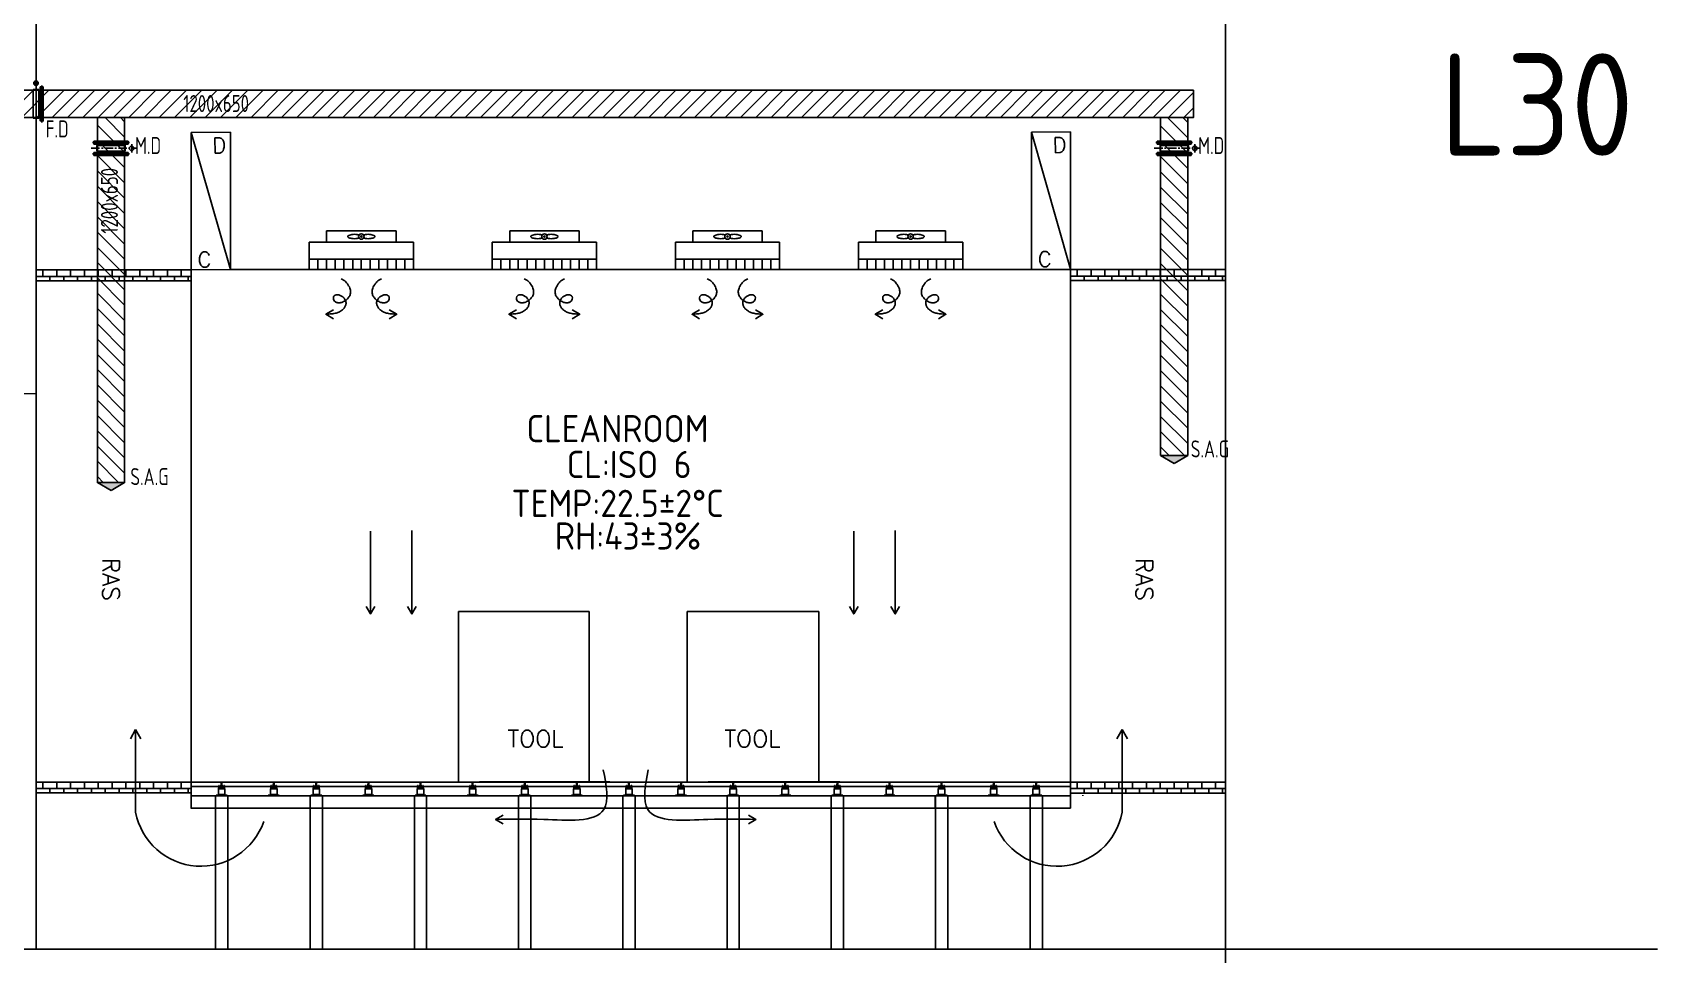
# Model space of a CAD drawing. Header units: millimetres. Extents: x 108 to 3316, y 96 to 2090.
# Drawn here: x 579.8 to 818.4, y 332.7 to 468.1 of the extents above; entities that cross this region are included whole.
import ezdxf
from ezdxf.enums import TextEntityAlignment as Align

# ---------------------------------------------------------------- set-up
doc = ezdxf.new("R2010")
doc.units = ezdxf.units.MM
doc.linetypes.add('CENTER', pattern=[2, 1.25, -0.25, 0.25, -0.25])
for name, color, linetype in [('A-DETL-01', 1, 'Continuous'), ('DETL-TXT', 4, 'Continuous'), ('M-CEQPM-MAU', 22, 'Continuous'), ('M-CMDUCT-LINE', 15, 'Continuous'), ('M-EQPM-TXT', 4, 'Continuous'), ('M-FM-LINE3', 3, 'Continuous'), ('M-HVAC-CMDUCT', 150, 'Continuous'), ('U-EX-TXT', 4, 'Continuous')]:
    doc.layers.add(name, color=color, linetype=linetype)
doc.styles.add('AA-TXT', font='isocp.shx', dxfattribs={"bigfont": 'chineset.shx'})
doc.styles.add('STDTEXT', font='simplex.shx', dxfattribs={"bigfont": 'china.shx'})

msp = doc.modelspace()

# ---------------------------------------------------------------- hatches: boundary and pattern name
at = {"layer": 'M-CEQPM-MAU'}
h = msp.add_hatch(dxfattribs=at)
h.set_pattern_fill('AR-B88', color=252, scale=0.01)
h.set_pattern_definition([(360, (-40309.5795, -84312.2875), (1e-15, 2.032), []), (90, (-40309.5795, -84312.2875), (-1.016, 2.032), [2.032, -2.032])])
h.paths.add_polyline_path([(603.15, 433.23), (580.4, 433.23), (580.4, 431.62), (603.15, 431.62)])
h = msp.add_hatch(dxfattribs=at)
h.set_pattern_fill('AR-B88', color=252, scale=0.01)
h.set_pattern_definition([(360, (-40157.7271, -84312.235), (1e-15, 2.032), []), (90, (-40157.7271, -84312.2351), (-1.016, 2.032), [2.032, -2.032])])
h.paths.add_polyline_path([(755.01, 433.28), (732.25, 433.28), (732.25, 431.67), (755.01, 431.67)])
h = msp.add_hatch(dxfattribs=at)
h.set_pattern_fill('AR-B88', color=252, scale=0.01)
h.set_pattern_definition([(360, (-40309.5795, -84387.5153), (1e-15, 2.032), []), (90, (-40309.5795, -84387.5153), (-1.016, 2.032), [2.032, -2.032])])
h.paths.add_polyline_path([(603.15, 358), (580.4, 358), (580.4, 356.39), (603.15, 356.39)])
h = msp.add_hatch(dxfattribs=at)
h.set_pattern_fill('AR-B88', color=252, scale=0.01)
h.set_pattern_definition([(360, (-40157.7271, -84387.5295), (1e-15, 2.032), []), (90, (-40157.7271, -84387.5295), (-1.016, 2.032), [2.032, -2.032])])
h.paths.add_polyline_path([(755.01, 357.99), (732.25, 357.99), (732.25, 356.38), (755.01, 356.38)])
at = {"layer": 'M-CMDUCT-LINE'}
h = msp.add_hatch(dxfattribs=at)
h.set_pattern_fill('ANSI31', color=256, scale=0.5, style=0)
h.set_pattern_definition([(45, (1317.3042, 283.1597), (-1.122532, 1.122532), [])])
h.paths.add_polyline_path([(436.36, 459.61), (750.29, 459.61), (750.29, 455.61), (436.36, 455.61)])
h = msp.add_hatch(dxfattribs=at)
h.set_pattern_fill('ANSI31', color=256, scale=0.5, angle=-90, style=0)
h.set_pattern_definition([(315, (416.9179, -396.801), (1.122532, 1.122532), [])])
h.paths.add_polyline_path([(593.37, 455.61), (593.37, 401.99), (589.37, 401.99), (589.37, 455.61)])
h = msp.add_hatch(dxfattribs=at)
h.set_pattern_fill('ANSI31', color=256, scale=0.5, angle=-90, style=0)
h.set_pattern_definition([(315, (573.0071, -421.6242), (1.122532, 1.122532), [])])
h.paths.add_polyline_path([(749.46, 455.61), (749.46, 405.97), (745.46, 405.97), (745.46, 455.61)])
at = {"layer": 'M-FM-LINE3', "linetype": 'Continuous'}
h = msp.add_hatch(color=256, dxfattribs=at)
edge = h.paths.add_edge_path()
edge.add_arc((580.36, 460.65), 0.333, 0, 360)
at = {"layer": 'M-HVAC-CMDUCT'}
for points in [[(749.46, 405.97), (745.46, 405.97), (747.46, 404.81)], [(593.37, 401.99), (589.37, 401.99), (591.37, 400.83)]]:
    msp.add_hatch(color=256, dxfattribs=at).paths.add_polyline_path(points)

# ---------------------------------------------------------------- linework, layer by layer
at = {"color": 252}
for points in [[(580.4, 433.23), (603.15, 433.23)], [(732.25, 433.28), (755.01, 433.28)], [(580.4, 431.62), (603.15, 431.62)], [(732.25, 431.67), (755.01, 431.67)], [(580.4, 358), (603.15, 358)], [(732.25, 357.99), (755.01, 357.99)], [(580.4, 356.39), (603.15, 356.39)], [(732.25, 356.38), (755.01, 356.38)]]:
    msp.add_lwpolyline(points, dxfattribs=at)
at = {"layer": 'A-DETL-01', "color": 252, "linetype": 'Continuous'}
for p, q in [((580.4, 470.81), (580.4, 333.45)), ((755.01, 470.81), (755.01, 333.45)), ((732.25, 433.28), (732.25, 354.16))]:
    msp.add_line(p, q, dxfattribs=at)
at = {"layer": 'A-DETL-01', "color": 252}
msp.add_lwpolyline([(467.04, 333.45), (755.01, 333.45), (755.01, 107.06), (467.04, 107.06)], close=True, dxfattribs=at)
at = {"layer": 'M-CEQPM-MAU', "color": 252}
for p, q in [((603.15, 453.4), (603.15, 433.23)), ((726.51, 453.45), (726.51, 433.28)), ((603.15, 433.23), (608.89, 433.28)), ((642.41, 358.03), (642.41, 383.03)), ((642.41, 383.03), (661.55, 383.03)), ((661.55, 383.03), (661.55, 358.03)), ((695.29, 383.03), (675.98, 383.03)), ((675.98, 383.03), (675.98, 358.03)), ((695.29, 358.03), (695.29, 383.03)), ((664.61, 358.03), (645.47, 358.03)), ((679.04, 358.03), (698.35, 358.03))]:
    msp.add_line(p, q, dxfattribs=at)
at = {"layer": 'M-CEQPM-MAU', "color": 252, "ltscale": 0.1}
for p, q in [((623.02, 437.28), (623.02, 438.98)), ((623.02, 438.98), (633.22, 438.98)), ((633.22, 438.98), (633.22, 437.28)), ((649.9, 437.28), (649.9, 438.98)), ((649.9, 438.98), (660.1, 438.98)), ((660.1, 438.98), (660.1, 437.28)), ((676.78, 437.28), (676.78, 438.98)), ((676.78, 438.98), (686.98, 438.98)), ((686.98, 438.98), (686.98, 437.28)), ((703.66, 437.28), (703.66, 438.98)), ((703.66, 438.98), (713.86, 438.98)), ((713.86, 438.98), (713.86, 437.28)), ((620.47, 437.28), (623.02, 437.28)), ((620.47, 437.28), (620.47, 433.28)), ((633.22, 437.28), (623.02, 437.28)), ((635.77, 437.28), (633.22, 437.28)), ((635.77, 433.28), (635.77, 437.28)), ((647.35, 437.28), (649.9, 437.28)), ((647.35, 437.28), (647.35, 433.28)), ((660.1, 437.28), (649.9, 437.28)), ((662.65, 437.28), (660.1, 437.28)), ((662.65, 433.28), (662.65, 437.28)), ((674.23, 437.28), (676.78, 437.28)), ((674.23, 437.28), (674.23, 433.28)), ((686.98, 437.28), (676.78, 437.28)), ((689.53, 437.28), (686.98, 437.28)), ((689.53, 433.28), (689.53, 437.28)), ((701.11, 437.28), (703.66, 437.28)), ((701.11, 437.28), (701.11, 433.28)), ((713.86, 437.28), (703.66, 437.28)), ((716.41, 437.28), (713.86, 437.28)), ((716.41, 433.28), (716.41, 437.28)), ((620.47, 434.78), (635.77, 434.78)), ((621.75, 433.28), (621.75, 434.78)), ((623.02, 433.28), (623.02, 434.78)), ((624.3, 433.28), (624.3, 434.78)), ((625.57, 433.28), (625.57, 434.78)), ((626.85, 433.28), (626.85, 434.78)), ((628.12, 433.28), (628.12, 434.78)), ((629.4, 433.28), (629.4, 434.78)), ((630.67, 433.28), (630.67, 434.78)), ((631.95, 433.28), (631.95, 434.78)), ((633.22, 433.28), (633.22, 434.78)), ((634.5, 433.28), (634.5, 434.78)), ((647.35, 434.78), (662.65, 434.78)), ((648.62, 433.28), (648.62, 434.78)), ((649.9, 433.28), (649.9, 434.78)), ((651.17, 433.28), (651.17, 434.78)), ((652.45, 433.28), (652.45, 434.78)), ((653.72, 433.28), (653.72, 434.78)), ((655, 433.28), (655, 434.78)), ((656.27, 433.28), (656.27, 434.78)), ((657.55, 433.28), (657.55, 434.78)), ((658.82, 433.28), (658.82, 434.78)), ((660.1, 433.28), (660.1, 434.78)), ((661.37, 433.28), (661.37, 434.78)), ((674.23, 434.78), (689.53, 434.78)), ((675.5, 433.28), (675.5, 434.78)), ((676.78, 433.28), (676.78, 434.78)), ((678.05, 433.28), (678.05, 434.78)), ((679.33, 433.28), (679.33, 434.78)), ((680.6, 433.28), (680.6, 434.78)), ((681.88, 433.28), (681.88, 434.78)), ((683.15, 433.28), (683.15, 434.78)), ((684.43, 433.28), (684.43, 434.78)), ((685.7, 433.28), (685.7, 434.78)), ((686.98, 433.28), (686.98, 434.78)), ((688.25, 433.28), (688.25, 434.78)), ((701.11, 434.78), (716.41, 434.78)), ((702.38, 433.28), (702.38, 434.78)), ((703.66, 433.28), (703.66, 434.78)), ((704.93, 433.28), (704.93, 434.78)), ((706.21, 433.28), (706.21, 434.78)), ((707.48, 433.28), (707.48, 434.78)), ((708.76, 433.28), (708.76, 434.78)), ((710.03, 433.28), (710.03, 434.78)), ((711.31, 433.28), (711.31, 434.78)), ((712.58, 433.28), (712.58, 434.78)), ((713.86, 433.28), (713.86, 434.78)), ((715.13, 433.28), (715.13, 434.78)), ((603.15, 354.11), (603.15, 433.23)), ((608.89, 433.28), (732.25, 433.28)), ((620.47, 433.28), (635.77, 433.28)), ((647.35, 433.28), (662.65, 433.28)), ((674.23, 433.28), (689.53, 433.28)), ((701.11, 433.28), (716.41, 433.28)), ((732.25, 354.16), (732.25, 433.28)), ((603.15, 358), (606.67, 358)), ((606.67, 357.98), (712.37, 358)), ((607.61, 358.05), (607.5, 357.41)), ((607.61, 358.05), (607.71, 357.41)), ((615.26, 358.05), (615.15, 357.41)), ((615.26, 358.05), (615.36, 357.41)), ((621.51, 358.05), (621.4, 357.41)), ((621.51, 358.05), (621.61, 357.41)), ((629.16, 358.05), (629.05, 357.41)), ((629.16, 358.05), (629.26, 357.41)), ((636.81, 358.05), (636.7, 357.41)), ((636.81, 358.05), (636.91, 357.41)), ((644.46, 358.05), (644.35, 357.41)), ((644.46, 358.05), (644.56, 357.41)), ((652.11, 358.05), (652, 357.41)), ((652.11, 358.05), (652.21, 357.41)), ((659.76, 358.05), (659.65, 357.41)), ((659.76, 358.05), (659.86, 357.41)), ((667.41, 358.05), (667.3, 357.41)), ((667.41, 358.05), (667.51, 357.41)), ((675.06, 358.05), (674.95, 357.41)), ((675.06, 358.05), (675.16, 357.41)), ((682.71, 358.05), (682.6, 357.41)), ((682.71, 358.05), (682.81, 357.41)), ((690.36, 358.05), (690.25, 357.41)), ((690.36, 358.05), (690.46, 357.41)), ((698.01, 358.05), (697.9, 357.41)), ((698.01, 358.05), (698.11, 357.41)), ((705.66, 358.05), (705.55, 357.41)), ((705.66, 358.05), (705.76, 357.41)), ((712.37, 357.98), (732.25, 357.99)), ((713.31, 358.05), (713.2, 357.41)), ((713.31, 358.05), (713.41, 357.41)), ((720.96, 358.05), (720.85, 357.41)), ((720.96, 358.05), (721.06, 357.41)), ((727.21, 358.05), (727.1, 357.41)), ((727.21, 358.05), (727.31, 357.41)), ((606.67, 357.36), (603.15, 357.36)), ((712.37, 357.36), (606.67, 357.35)), ((608.41, 356.09), (606.81, 356.09)), ((606.81, 356.09), (606.81, 355.96)), ((608.41, 355.96), (606.81, 355.96)), ((607.13, 357.02), (607.13, 356.17)), ((608.09, 357.02), (607.13, 357.02)), ((607.13, 356.17), (608.09, 356.17)), ((608.05, 357.15), (607.17, 357.15)), ((607.17, 357.02), (607.17, 357.15)), ((607.18, 356.17), (607.18, 356.09)), ((607.19, 357.48), (607.27, 357.48)), ((607.19, 357.48), (607.19, 357.15)), ((607.27, 357.48), (607.27, 357.41)), ((607.55, 357.41), (607.27, 357.41)), ((607.56, 357.48), (607.54, 357.15)), ((607.65, 357.48), (607.56, 357.48)), ((607.65, 357.48), (607.67, 357.15)), ((607.94, 357.41), (607.66, 357.41)), ((607.94, 357.48), (607.94, 357.41)), ((608.02, 357.48), (607.94, 357.48)), ((608.02, 357.48), (608.02, 357.15)), ((608.03, 356.17), (608.03, 356.09)), ((608.05, 357.02), (608.05, 357.15)), ((608.09, 357.02), (608.09, 356.17)), ((608.41, 356.09), (608.41, 355.96)), ((616.06, 356.09), (614.46, 356.09)), ((614.46, 356.09), (614.46, 355.96)), ((616.06, 355.96), (614.46, 355.96)), ((614.78, 357.02), (614.78, 356.17)), ((615.74, 357.02), (614.78, 357.02)), ((614.78, 356.17), (615.74, 356.17)), ((615.7, 357.15), (614.82, 357.15)), ((614.82, 357.02), (614.82, 357.15)), ((614.83, 356.17), (614.83, 356.09)), ((614.84, 357.48), (614.92, 357.48)), ((614.84, 357.48), (614.84, 357.15)), ((614.92, 357.48), (614.92, 357.41)), ((615.2, 357.41), (614.92, 357.41)), ((615.21, 357.48), (615.19, 357.15)), ((615.3, 357.48), (615.21, 357.48)), ((615.3, 357.48), (615.32, 357.15)), ((615.59, 357.41), (615.31, 357.41)), ((615.59, 357.48), (615.59, 357.41)), ((615.67, 357.48), (615.59, 357.48)), ((615.67, 357.48), (615.67, 357.15)), ((615.68, 356.17), (615.68, 356.09)), ((615.7, 357.02), (615.7, 357.15)), ((615.74, 357.02), (615.74, 356.17)), ((616.06, 356.09), (616.06, 355.96)), ((622.31, 356.09), (620.71, 356.09)), ((620.71, 356.09), (620.71, 355.96)), ((622.31, 355.96), (620.71, 355.96)), ((621.03, 357.02), (621.03, 356.17)), ((621.99, 357.02), (621.03, 357.02)), ((621.03, 356.17), (621.99, 356.17)), ((621.95, 357.15), (621.07, 357.15)), ((621.07, 357.02), (621.07, 357.15)), ((621.08, 356.17), (621.08, 356.09)), ((621.09, 357.48), (621.17, 357.48)), ((621.09, 357.48), (621.09, 357.15)), ((621.17, 357.48), (621.17, 357.41)), ((621.45, 357.41), (621.17, 357.41)), ((621.46, 357.48), (621.44, 357.15)), ((621.55, 357.48), (621.46, 357.48)), ((621.55, 357.48), (621.57, 357.15)), ((621.84, 357.41), (621.56, 357.41)), ((621.84, 357.48), (621.84, 357.41)), ((621.92, 357.48), (621.84, 357.48)), ((621.92, 357.48), (621.92, 357.15)), ((621.93, 356.17), (621.93, 356.09)), ((621.95, 357.02), (621.95, 357.15)), ((621.99, 357.02), (621.99, 356.17)), ((622.31, 356.09), (622.31, 355.96)), ((629.96, 356.09), (628.36, 356.09)), ((628.36, 356.09), (628.36, 355.96)), ((629.96, 355.96), (628.36, 355.96)), ((628.68, 357.02), (628.68, 356.17)), ((629.64, 357.02), (628.68, 357.02)), ((628.68, 356.17), (629.64, 356.17)), ((629.6, 357.15), (628.72, 357.15)), ((628.72, 357.02), (628.72, 357.15)), ((628.73, 356.17), (628.73, 356.09)), ((628.74, 357.48), (628.82, 357.48)), ((628.74, 357.48), (628.74, 357.15)), ((628.82, 357.48), (628.82, 357.41)), ((629.1, 357.41), (628.82, 357.41)), ((629.11, 357.48), (629.09, 357.15)), ((629.2, 357.48), (629.11, 357.48)), ((629.2, 357.48), (629.22, 357.15)), ((629.49, 357.41), (629.21, 357.41)), ((629.49, 357.48), (629.49, 357.41)), ((629.57, 357.48), (629.49, 357.48)), ((629.57, 357.48), (629.57, 357.15)), ((629.58, 356.17), (629.58, 356.09)), ((629.6, 357.02), (629.6, 357.15)), ((629.64, 357.02), (629.64, 356.17)), ((629.96, 356.09), (629.96, 355.96)), ((637.61, 356.09), (636.01, 356.09)), ((636.01, 356.09), (636.01, 355.96)), ((637.61, 355.96), (636.01, 355.96)), ((636.33, 357.02), (636.33, 356.17)), ((637.29, 357.02), (636.33, 357.02)), ((636.33, 356.17), (637.29, 356.17)), ((637.25, 357.15), (636.37, 357.15)), ((636.37, 357.02), (636.37, 357.15)), ((636.38, 356.17), (636.38, 356.09)), ((636.39, 357.48), (636.47, 357.48)), ((636.39, 357.48), (636.39, 357.15)), ((636.47, 357.48), (636.47, 357.41)), ((636.75, 357.41), (636.47, 357.41)), ((636.76, 357.48), (636.74, 357.15)), ((636.85, 357.48), (636.76, 357.48)), ((636.85, 357.48), (636.87, 357.15)), ((637.14, 357.41), (636.86, 357.41)), ((637.14, 357.48), (637.14, 357.41)), ((637.22, 357.48), (637.14, 357.48)), ((637.22, 357.48), (637.22, 357.15)), ((637.23, 356.17), (637.23, 356.09)), ((637.25, 357.02), (637.25, 357.15)), ((637.29, 357.02), (637.29, 356.17)), ((637.61, 356.09), (637.61, 355.96)), ((645.26, 356.09), (643.66, 356.09)), ((643.66, 356.09), (643.66, 355.96)), ((645.26, 355.96), (643.66, 355.96)), ((643.98, 357.02), (643.98, 356.17)), ((644.94, 357.02), (643.98, 357.02)), ((643.98, 356.17), (644.94, 356.17)), ((644.9, 357.15), (644.02, 357.15)), ((644.02, 357.02), (644.02, 357.15)), ((644.03, 356.17), (644.03, 356.09)), ((644.04, 357.48), (644.12, 357.48)), ((644.04, 357.48), (644.04, 357.15)), ((644.12, 357.48), (644.12, 357.41)), ((644.4, 357.41), (644.12, 357.41)), ((644.41, 357.48), (644.39, 357.15)), ((644.5, 357.48), (644.41, 357.48)), ((644.5, 357.48), (644.52, 357.15)), ((644.79, 357.41), (644.51, 357.41)), ((644.79, 357.48), (644.79, 357.41)), ((644.87, 357.48), (644.79, 357.48)), ((644.87, 357.48), (644.87, 357.15)), ((644.88, 356.17), (644.88, 356.09)), ((644.9, 357.02), (644.9, 357.15)), ((644.94, 357.02), (644.94, 356.17)), ((645.26, 356.09), (645.26, 355.96)), ((652.91, 356.09), (651.31, 356.09)), ((651.31, 356.09), (651.31, 355.96)), ((652.91, 355.96), (651.31, 355.96)), ((651.63, 357.02), (651.63, 356.17)), ((652.59, 357.02), (651.63, 357.02)), ((651.63, 356.17), (652.59, 356.17)), ((652.55, 357.15), (651.67, 357.15)), ((651.67, 357.02), (651.67, 357.15)), ((651.68, 356.17), (651.68, 356.09)), ((651.69, 357.48), (651.77, 357.48)), ((651.69, 357.48), (651.69, 357.15)), ((651.77, 357.48), (651.77, 357.41)), ((652.05, 357.41), (651.77, 357.41)), ((652.06, 357.48), (652.04, 357.15)), ((652.15, 357.48), (652.06, 357.48)), ((652.15, 357.48), (652.17, 357.15)), ((652.44, 357.41), (652.16, 357.41)), ((652.44, 357.48), (652.44, 357.41)), ((652.52, 357.48), (652.44, 357.48)), ((652.52, 357.48), (652.52, 357.15)), ((652.53, 356.17), (652.53, 356.09)), ((652.55, 357.02), (652.55, 357.15)), ((652.59, 357.02), (652.59, 356.17)), ((652.91, 356.09), (652.91, 355.96)), ((660.56, 356.09), (658.96, 356.09)), ((658.96, 356.09), (658.96, 355.96)), ((660.56, 355.96), (658.96, 355.96)), ((659.28, 357.02), (659.28, 356.17)), ((660.24, 357.02), (659.28, 357.02)), ((659.28, 356.17), (660.24, 356.17)), ((660.2, 357.15), (659.32, 357.15)), ((659.32, 357.02), (659.32, 357.15)), ((659.33, 356.17), (659.33, 356.09)), ((659.34, 357.48), (659.42, 357.48)), ((659.34, 357.48), (659.34, 357.15)), ((659.42, 357.48), (659.42, 357.41)), ((659.7, 357.41), (659.42, 357.41)), ((659.71, 357.48), (659.69, 357.15)), ((659.8, 357.48), (659.71, 357.48)), ((659.8, 357.48), (659.82, 357.15)), ((660.09, 357.41), (659.81, 357.41)), ((660.09, 357.48), (660.09, 357.41)), ((660.17, 357.48), (660.09, 357.48)), ((660.17, 357.48), (660.17, 357.15)), ((660.18, 356.17), (660.18, 356.09)), ((660.2, 357.02), (660.2, 357.15)), ((660.24, 357.02), (660.24, 356.17)), ((660.56, 356.09), (660.56, 355.96)), ((668.21, 356.09), (666.61, 356.09)), ((666.61, 356.09), (666.61, 355.96)), ((668.21, 355.96), (666.61, 355.96)), ((666.93, 357.02), (666.93, 356.17)), ((667.89, 357.02), (666.93, 357.02)), ((666.93, 356.17), (667.89, 356.17)), ((667.85, 357.15), (666.97, 357.15)), ((666.97, 357.02), (666.97, 357.15)), ((666.98, 356.17), (666.98, 356.09)), ((666.99, 357.48), (667.07, 357.48)), ((666.99, 357.48), (666.99, 357.15)), ((667.07, 357.48), (667.07, 357.41)), ((667.35, 357.41), (667.07, 357.41)), ((667.36, 357.48), (667.34, 357.15)), ((667.45, 357.48), (667.36, 357.48)), ((667.45, 357.48), (667.47, 357.15)), ((667.74, 357.41), (667.46, 357.41)), ((667.74, 357.48), (667.74, 357.41)), ((667.82, 357.48), (667.74, 357.48)), ((667.82, 357.48), (667.82, 357.15)), ((667.83, 356.17), (667.83, 356.09)), ((667.85, 357.02), (667.85, 357.15)), ((667.89, 357.02), (667.89, 356.17)), ((668.21, 356.09), (668.21, 355.96)), ((675.86, 356.09), (674.26, 356.09)), ((674.26, 356.09), (674.26, 355.96)), ((675.86, 355.96), (674.26, 355.96)), ((674.58, 357.02), (674.58, 356.17)), ((675.54, 357.02), (674.58, 357.02)), ((674.58, 356.17), (675.54, 356.17)), ((675.5, 357.15), (674.62, 357.15)), ((674.62, 357.02), (674.62, 357.15)), ((674.63, 356.17), (674.63, 356.09)), ((674.64, 357.48), (674.72, 357.48)), ((674.64, 357.48), (674.64, 357.15)), ((674.72, 357.48), (674.72, 357.41)), ((675, 357.41), (674.72, 357.41)), ((675.01, 357.48), (674.99, 357.15)), ((675.1, 357.48), (675.01, 357.48)), ((675.1, 357.48), (675.12, 357.15)), ((675.39, 357.41), (675.11, 357.41)), ((675.39, 357.48), (675.39, 357.41)), ((675.47, 357.48), (675.39, 357.48)), ((675.47, 357.48), (675.47, 357.15)), ((675.48, 356.17), (675.48, 356.09)), ((675.5, 357.02), (675.5, 357.15)), ((675.54, 357.02), (675.54, 356.17)), ((675.86, 356.09), (675.86, 355.96)), ((683.51, 356.09), (681.91, 356.09)), ((681.91, 356.09), (681.91, 355.96)), ((683.51, 355.96), (681.91, 355.96)), ((682.23, 357.02), (682.23, 356.17)), ((683.19, 357.02), (682.23, 357.02)), ((682.23, 356.17), (683.19, 356.17)), ((683.15, 357.15), (682.27, 357.15)), ((682.27, 357.02), (682.27, 357.15)), ((682.28, 356.17), (682.28, 356.09)), ((682.29, 357.48), (682.37, 357.48)), ((682.29, 357.48), (682.29, 357.15)), ((682.37, 357.48), (682.37, 357.41)), ((682.65, 357.41), (682.37, 357.41)), ((682.66, 357.48), (682.64, 357.15)), ((682.75, 357.48), (682.66, 357.48)), ((682.75, 357.48), (682.77, 357.15)), ((683.04, 357.41), (682.76, 357.41)), ((683.04, 357.48), (683.04, 357.41)), ((683.12, 357.48), (683.04, 357.48)), ((683.12, 357.48), (683.12, 357.15)), ((683.13, 356.17), (683.13, 356.09)), ((683.15, 357.02), (683.15, 357.15)), ((683.19, 357.02), (683.19, 356.17)), ((683.51, 356.09), (683.51, 355.96)), ((691.16, 356.09), (689.56, 356.09)), ((689.56, 356.09), (689.56, 355.96)), ((691.16, 355.96), (689.56, 355.96)), ((689.88, 357.02), (689.88, 356.17)), ((690.84, 357.02), (689.88, 357.02)), ((689.88, 356.17), (690.84, 356.17)), ((690.8, 357.15), (689.92, 357.15)), ((689.92, 357.02), (689.92, 357.15)), ((689.93, 356.17), (689.93, 356.09)), ((689.94, 357.48), (690.02, 357.48)), ((689.94, 357.48), (689.94, 357.15)), ((690.02, 357.48), (690.02, 357.41)), ((690.3, 357.41), (690.02, 357.41)), ((690.31, 357.48), (690.29, 357.15)), ((690.4, 357.48), (690.31, 357.48)), ((690.4, 357.48), (690.42, 357.15)), ((690.69, 357.41), (690.41, 357.41)), ((690.69, 357.48), (690.69, 357.41)), ((690.77, 357.48), (690.69, 357.48)), ((690.77, 357.48), (690.77, 357.15)), ((690.78, 356.17), (690.78, 356.09)), ((690.8, 357.02), (690.8, 357.15)), ((690.84, 357.02), (690.84, 356.17)), ((691.16, 356.09), (691.16, 355.96)), ((698.81, 356.09), (697.21, 356.09)), ((697.21, 356.09), (697.21, 355.96)), ((698.81, 355.96), (697.21, 355.96)), ((697.53, 357.02), (697.53, 356.17)), ((698.49, 357.02), (697.53, 357.02)), ((697.53, 356.17), (698.49, 356.17)), ((698.45, 357.15), (697.57, 357.15)), ((697.57, 357.02), (697.57, 357.15)), ((697.58, 356.17), (697.58, 356.09)), ((697.59, 357.48), (697.67, 357.48)), ((697.59, 357.48), (697.59, 357.15)), ((697.67, 357.48), (697.67, 357.41)), ((697.95, 357.41), (697.67, 357.41)), ((697.96, 357.48), (697.94, 357.15)), ((698.05, 357.48), (697.96, 357.48)), ((698.05, 357.48), (698.07, 357.15)), ((698.34, 357.41), (698.06, 357.41)), ((698.34, 357.48), (698.34, 357.41)), ((698.42, 357.48), (698.34, 357.48)), ((698.42, 357.48), (698.42, 357.15)), ((698.43, 356.17), (698.43, 356.09)), ((698.45, 357.02), (698.45, 357.15)), ((698.49, 357.02), (698.49, 356.17)), ((698.81, 356.09), (698.81, 355.96)), ((706.46, 356.09), (704.86, 356.09)), ((704.86, 356.09), (704.86, 355.96)), ((706.46, 355.96), (704.86, 355.96)), ((705.18, 357.02), (705.18, 356.17)), ((706.14, 357.02), (705.18, 357.02)), ((705.18, 356.17), (706.14, 356.17)), ((706.1, 357.15), (705.22, 357.15)), ((705.22, 357.02), (705.22, 357.15)), ((705.23, 356.17), (705.23, 356.09)), ((705.24, 357.48), (705.32, 357.48)), ((705.24, 357.48), (705.24, 357.15)), ((705.32, 357.48), (705.32, 357.41)), ((705.6, 357.41), (705.32, 357.41)), ((705.61, 357.48), (705.59, 357.15)), ((705.7, 357.48), (705.61, 357.48)), ((705.7, 357.48), (705.72, 357.15)), ((705.99, 357.41), (705.71, 357.41)), ((705.99, 357.48), (705.99, 357.41)), ((706.07, 357.48), (705.99, 357.48)), ((706.07, 357.48), (706.07, 357.15)), ((706.08, 356.17), (706.08, 356.09)), ((706.1, 357.02), (706.1, 357.15)), ((706.14, 357.02), (706.14, 356.17)), ((706.46, 356.09), (706.46, 355.96)), ((732.25, 357.35), (712.37, 357.35)), ((714.11, 356.09), (712.51, 356.09)), ((712.51, 356.09), (712.51, 355.96)), ((714.11, 355.96), (712.51, 355.96)), ((712.83, 357.02), (712.83, 356.17)), ((713.79, 357.02), (712.83, 357.02)), ((712.83, 356.17), (713.79, 356.17)), ((713.75, 357.15), (712.87, 357.15)), ((712.87, 357.02), (712.87, 357.15)), ((712.88, 356.17), (712.88, 356.09)), ((712.89, 357.48), (712.97, 357.48)), ((712.89, 357.48), (712.89, 357.15)), ((712.97, 357.48), (712.97, 357.41)), ((713.25, 357.41), (712.97, 357.41)), ((713.26, 357.48), (713.24, 357.15)), ((713.35, 357.48), (713.26, 357.48)), ((713.35, 357.48), (713.37, 357.15)), ((713.64, 357.41), (713.36, 357.41)), ((713.64, 357.48), (713.64, 357.41)), ((713.72, 357.48), (713.64, 357.48)), ((713.72, 357.48), (713.72, 357.15)), ((713.73, 356.17), (713.73, 356.09)), ((713.75, 357.02), (713.75, 357.15)), ((713.79, 357.02), (713.79, 356.17)), ((714.11, 356.09), (714.11, 355.96)), ((721.76, 356.09), (720.16, 356.09)), ((720.16, 356.09), (720.16, 355.96)), ((721.76, 355.96), (720.16, 355.96)), ((720.48, 357.02), (720.48, 356.17)), ((721.44, 357.02), (720.48, 357.02)), ((720.48, 356.17), (721.44, 356.17)), ((721.4, 357.15), (720.52, 357.15)), ((720.52, 357.02), (720.52, 357.15)), ((720.53, 356.17), (720.53, 356.09)), ((720.54, 357.48), (720.62, 357.48)), ((720.54, 357.48), (720.54, 357.15)), ((720.62, 357.48), (720.62, 357.41)), ((720.9, 357.41), (720.62, 357.41)), ((720.91, 357.48), (720.89, 357.15)), ((721, 357.48), (720.91, 357.48)), ((721, 357.48), (721.02, 357.15)), ((721.29, 357.41), (721.01, 357.41)), ((721.29, 357.48), (721.29, 357.41)), ((721.37, 357.48), (721.29, 357.48)), ((721.37, 357.48), (721.37, 357.15)), ((721.38, 356.17), (721.38, 356.09)), ((721.4, 357.02), (721.4, 357.15)), ((721.44, 357.02), (721.44, 356.17)), ((721.76, 356.09), (721.76, 355.96)), ((728.01, 356.09), (726.41, 356.09)), ((726.41, 356.09), (726.41, 355.96)), ((728.01, 355.96), (726.41, 355.96)), ((726.73, 357.02), (726.73, 356.17)), ((727.69, 357.02), (726.73, 357.02)), ((726.73, 356.17), (727.69, 356.17)), ((727.65, 357.15), (726.77, 357.15)), ((726.77, 357.02), (726.77, 357.15)), ((726.78, 356.17), (726.78, 356.09)), ((726.79, 357.48), (726.87, 357.48)), ((726.79, 357.48), (726.79, 357.15)), ((726.87, 357.48), (726.87, 357.41)), ((727.16, 357.41), (726.87, 357.41)), ((727.16, 357.48), (727.14, 357.15)), ((727.26, 357.48), (727.16, 357.48)), ((727.26, 357.48), (727.27, 357.15)), ((727.54, 357.41), (727.26, 357.41)), ((727.54, 357.48), (727.54, 357.41)), ((727.62, 357.48), (727.54, 357.48)), ((727.62, 357.48), (727.62, 357.15)), ((727.64, 356.17), (727.64, 356.09)), ((727.65, 357.02), (727.65, 357.15)), ((727.69, 357.02), (727.69, 356.17)), ((728.01, 356.09), (728.01, 355.96)), ((734.06, 356.09), (734.06, 355.96))]:
    msp.add_line(p, q, dxfattribs=at)
at = {"layer": 'M-CEQPM-MAU', "color": 252}
for points in [[(608.89, 453.45), (608.89, 433.28), (603.15, 453.4)], [(732.25, 453.5), (732.25, 433.33), (726.51, 453.45)]]:
    msp.add_lwpolyline(points, close=True, dxfattribs=at)
at = {"layer": 'M-CEQPM-MAU', "color": 252, "ltscale": 0.1}
for points in [[(627.8, 438.36, 0.03966), (627.53, 438.42, 0.032614), (627.12, 438.45, 0.032614), (626.71, 438.42, 0.044087), (626.41, 438.35, 0.086721), (626.17, 438.23, 0.233651), (626.12, 438.13, 0.233651), (626.17, 438.03, 0.086721), (626.41, 437.91, 0.044087), (626.71, 437.84, 0.032614), (627.12, 437.81, 0.032614), (627.53, 437.84, 0.03966), (627.8, 437.9)], [(628.45, 438.36, -0.03966), (628.71, 438.42, -0.032614), (629.12, 438.45, -0.032614), (629.53, 438.42, -0.044087), (629.83, 438.35, -0.086721), (630.07, 438.23, -0.233651), (630.12, 438.13, -0.233651), (630.07, 438.03, -0.086721), (629.83, 437.91, -0.044087), (629.53, 437.84, -0.032614), (629.12, 437.81, -0.032614), (628.71, 437.84, -0.03966), (628.45, 437.9)], [(654.67, 438.36, 0.03966), (654.41, 438.42, 0.032614), (654, 438.45, 0.032614), (653.59, 438.42, 0.044087), (653.29, 438.35, 0.086721), (653.05, 438.23, 0.233651), (653, 438.13, 0.233651), (653.05, 438.03, 0.086721), (653.29, 437.91, 0.044087), (653.59, 437.84, 0.032614), (654, 437.81, 0.032614), (654.41, 437.84, 0.03966), (654.67, 437.9)], [(655.33, 438.36, -0.03966), (655.59, 438.42, -0.032614), (656, 438.45, -0.032614), (656.41, 438.42, -0.044087), (656.71, 438.35, -0.086721), (656.95, 438.23, -0.233651), (657, 438.13, -0.233651), (656.95, 438.03, -0.086721), (656.71, 437.91, -0.044087), (656.41, 437.84, -0.032614), (656, 437.81, -0.032614), (655.59, 437.84, -0.03966), (655.33, 437.9)], [(681.55, 438.36, 0.03966), (681.29, 438.42, 0.032614), (680.88, 438.45, 0.032614), (680.47, 438.42, 0.044087), (680.17, 438.35, 0.086721), (679.93, 438.23, 0.233651), (679.88, 438.13, 0.233651), (679.93, 438.03, 0.086721), (680.17, 437.91, 0.044087), (680.47, 437.84, 0.032614), (680.88, 437.81, 0.032614), (681.29, 437.84, 0.03966), (681.55, 437.9)], [(682.2, 438.36, -0.03966), (682.47, 438.42, -0.032614), (682.88, 438.45, -0.032614), (683.29, 438.42, -0.044087), (683.59, 438.35, -0.086721), (683.83, 438.23, -0.233651), (683.88, 438.13, -0.233651), (683.83, 438.03, -0.086721), (683.59, 437.91, -0.044087), (683.29, 437.84, -0.032614), (682.88, 437.81, -0.032614), (682.47, 437.84, -0.03966), (682.2, 437.9)], [(708.43, 438.36, 0.03966), (708.16, 438.42, 0.032614), (707.75, 438.45, 0.032614), (707.35, 438.42, 0.044087), (707.05, 438.35, 0.086721), (706.8, 438.23, 0.233651), (706.76, 438.13, 0.233651), (706.8, 438.03, 0.086721), (707.05, 437.91, 0.044087), (707.35, 437.84, 0.032614), (707.75, 437.81, 0.032614), (708.16, 437.84, 0.03966), (708.43, 437.9)], [(709.08, 438.36, -0.03966), (709.35, 438.42, -0.032614), (709.76, 438.45, -0.032614), (710.17, 438.42, -0.044087), (710.46, 438.35, -0.086721), (710.71, 438.23, -0.233651), (710.76, 438.13, -0.233651), (710.71, 438.03, -0.086721), (710.46, 437.91, -0.044087), (710.17, 437.84, -0.032614), (709.76, 437.81, -0.032614), (709.35, 437.84, -0.03966), (709.08, 437.9)]]:
    msp.add_lwpolyline(points, format="xyb", dxfattribs=at)
at = {"layer": 'M-CEQPM-MAU', "color": 252, "ltscale": 0.1, "const_width": 0.2}
for points in [[(628.22, 438.13, -1), (628.02, 438.13, -1)], [(655.1, 438.13, -1), (654.9, 438.13, -1)], [(681.98, 438.13, -1), (681.78, 438.13, -1)], [(708.86, 438.13, -1), (708.66, 438.13, -1)]]:
    msp.add_lwpolyline(points, format="xyb", close=True, dxfattribs=at)
at = {"layer": 'M-CEQPM-MAU', "color": 252, "ltscale": 0.1}
for points in [[(712.37, 354.16), (603.15, 354.16), (603.15, 355.96), (712.37, 355.96)], [(603.15, 355.96), (606.67, 355.96)], [(732.25, 354.16), (712.37, 354.16), (712.37, 355.96), (732.25, 355.96)]]:
    msp.add_lwpolyline(points, dxfattribs=at)
for points in [[(606.71, 333.45), (606.71, 355.96), (608.51, 355.96), (608.51, 333.45)], [(620.61, 333.45), (620.61, 355.96), (622.41, 355.96), (622.41, 333.45)], [(635.91, 333.45), (635.91, 355.96), (637.71, 355.96), (637.71, 333.45)], [(651.21, 333.45), (651.21, 355.96), (653.01, 355.96), (653.01, 333.45)], [(666.51, 333.45), (666.51, 355.96), (668.31, 355.96), (668.31, 333.45)], [(681.81, 333.45), (681.81, 355.96), (683.61, 355.96), (683.61, 333.45)], [(697.11, 333.45), (697.11, 355.96), (698.91, 355.96), (698.91, 333.45)], [(712.41, 333.45), (712.41, 355.96), (714.21, 355.96), (714.21, 333.45)], [(726.31, 333.45), (726.31, 355.96), (728.11, 355.96), (728.11, 333.45)]]:
    msp.add_lwpolyline(points, close=True, dxfattribs=at)
for centre in [(628.12, 438.13), (655, 438.13), (681.88, 438.13), (708.76, 438.13)]:
    msp.add_circle(centre, 0.4, dxfattribs=at)
at = {"layer": 'M-FM-LINE3', "linetype": 'CENTER'}
for p, q in [((580.36, 454.7), (580.36, 461.28)), ((588.45, 451.09), (595.04, 451.09)), ((594.41, 451.71), (594.41, 450.46)), ((744.54, 451.09), (751.13, 451.09)), ((750.5, 451.71), (750.5, 450.46))]:
    msp.add_line(p, q, dxfattribs=at)
at = {"layer": 'M-FM-LINE3'}
for p, q in [((581.2, 460.32), (581.2, 454.9)), ((594.08, 451.92), (588.66, 451.92)), ((750.17, 451.92), (744.75, 451.92)), ((594.08, 450.26), (588.66, 450.26)), ((750.17, 450.26), (744.75, 450.26))]:
    msp.add_line(p, q, dxfattribs=at)
for points in [[(580.78, 459.7), (579.95, 459.7), (579.95, 455.53), (580.78, 455.53)], [(581.41, 460.11), (580.99, 460.11), (580.99, 455.11), (581.41, 455.11)], [(593.87, 451.71), (593.87, 452.13), (588.87, 452.13), (588.87, 451.71)], [(593.45, 450.67), (593.45, 451.51), (589.29, 451.51), (589.29, 450.67)], [(749.96, 451.71), (749.96, 452.13), (744.96, 452.13), (744.96, 451.71)], [(749.54, 450.67), (749.54, 451.51), (745.38, 451.51), (745.38, 450.67)], [(593.87, 450.05), (593.87, 450.46), (588.87, 450.46), (588.87, 450.05)], [(749.96, 450.05), (749.96, 450.46), (744.96, 450.46), (744.96, 450.05)]]:
    msp.add_lwpolyline(points, close=True, dxfattribs=at)
for centre in [(580.36, 460.65), (594.41, 451.09), (750.5, 451.09)]:
    msp.add_circle(centre, 0.333, dxfattribs=at)
at = {"layer": 'M-HVAC-CMDUCT'}
for p, q in [((749.46, 405.97), (745.46, 405.97)), ((745.46, 405.97), (747.46, 404.81)), ((749.46, 405.97), (747.46, 404.81)), ((589.37, 401.99), (591.37, 400.83)), ((593.37, 401.99), (591.37, 400.83))]:
    msp.add_line(p, q, dxfattribs=at)
at = {"layer": 'M-HVAC-CMDUCT', "color": 252}
for p, q in [((629.45, 382.7), (629.45, 394.87)), ((635.54, 382.7), (635.54, 394.93)), ((700.42, 382.7), (700.42, 394.87)), ((706.5, 382.7), (706.5, 394.93))]:
    msp.add_line(p, q, dxfattribs=at)
at = {"layer": 'M-HVAC-CMDUCT'}
for points in [[(436.36, 459.61), (750.29, 459.61), (750.29, 455.61), (436.36, 455.61)], [(593.37, 455.61), (593.37, 401.99), (589.37, 401.99), (589.37, 455.61)], [(749.46, 455.61), (749.46, 405.97), (745.46, 405.97), (745.46, 455.61)]]:
    msp.add_lwpolyline(points, close=True, dxfattribs=at)
at = {"layer": 'M-HVAC-CMDUCT', "color": 252, "ltscale": 0.1}
for points in [[(625.16, 431.91, -0.140241), (625.83, 431.46, -0.038232), (626.07, 431.2), (626.14, 431.1), (626.26, 430.9), (626.36, 430.72), (626.43, 430.54), (626.48, 430.38), (626.51, 430.23), (626.53, 430.08), (626.53, 429.94), (626.52, 429.81), (626.5, 429.68), (626.46, 429.56), (626.41, 429.44), (626.35, 429.32), (626.28, 429.21), (626.19, 429.1), (626.09, 428.99), (625.99, 428.89), (625.88, 428.79), (625.76, 428.7), (625.64, 428.63), (625.51, 428.56), (625.38, 428.5), (625.25, 428.46), (625.12, 428.43), (625, 428.4), (624.88, 428.39), (624.76, 428.39), (624.65, 428.41), (624.55, 428.43), (624.47, 428.46), (624.39, 428.5), (624.32, 428.54, -0.282011), (624.02, 429.12, -0.222152), (624.15, 429.44, -0.123311), (624.42, 429.55), (624.51, 429.56), (624.62, 429.56), (624.72, 429.55), (624.83, 429.54), (624.93, 429.51), (625.03, 429.48), (625.13, 429.43), (625.22, 429.38), (625.31, 429.33), (625.39, 429.26), (625.47, 429.2), (625.54, 429.13), (625.61, 429.06), (625.67, 428.98), (625.72, 428.9), (625.76, 428.82), (625.8, 428.74), (625.83, 428.66), (625.85, 428.57), (625.86, 428.48), (625.87, 428.38), (625.87, 428.29), (625.85, 428.19), (625.83, 428.09), (625.8, 427.99), (625.77, 427.9), (625.72, 427.8), (625.66, 427.71), (625.6, 427.61), (625.52, 427.53), (625.44, 427.44), (625.35, 427.36), (625.25, 427.29), (625.14, 427.22), (625.04, 427.15), (624.92, 427.09), (624.8, 427.03), (624.68, 426.98), (624.55, 426.93), (624.41, 426.89), (624.26, 426.85), (624.1, 426.82), (623.93, 426.79), (623.75, 426.77), (623.55, 426.75), (623.34, 426.73), (623.13, 426.71), (622.92, 426.7)], [(631.08, 431.91, 0.140241), (630.4, 431.46, 0.038232), (630.16, 431.2), (630.1, 431.1), (629.98, 430.9), (629.88, 430.72), (629.81, 430.54), (629.76, 430.38), (629.73, 430.23), (629.71, 430.08), (629.7, 429.94), (629.71, 429.81), (629.74, 429.68), (629.77, 429.56), (629.82, 429.44), (629.89, 429.32), (629.96, 429.21), (630.05, 429.1), (630.14, 428.99), (630.25, 428.89), (630.36, 428.79), (630.48, 428.7), (630.6, 428.63), (630.73, 428.56), (630.86, 428.5), (630.99, 428.46), (631.11, 428.43), (631.24, 428.4), (631.36, 428.39), (631.48, 428.39), (631.58, 428.41), (631.68, 428.43), (631.77, 428.46), (631.85, 428.5), (631.92, 428.54, 0.282011), (632.22, 429.12, 0.222152), (632.08, 429.44, 0.123311), (631.82, 429.55), (631.72, 429.56), (631.62, 429.56), (631.52, 429.55), (631.41, 429.54), (631.31, 429.51), (631.21, 429.48), (631.11, 429.43), (631.02, 429.38), (630.93, 429.33), (630.85, 429.26), (630.77, 429.2), (630.7, 429.13), (630.63, 429.06), (630.57, 428.98), (630.52, 428.9), (630.47, 428.82), (630.44, 428.74), (630.41, 428.66), (630.39, 428.57), (630.37, 428.48), (630.37, 428.38), (630.37, 428.29), (630.38, 428.19), (630.4, 428.09), (630.43, 427.99), (630.47, 427.9), (630.52, 427.8), (630.58, 427.71), (630.64, 427.61), (630.72, 427.53), (630.8, 427.44), (630.89, 427.36), (630.99, 427.29), (631.09, 427.22), (631.2, 427.15), (631.32, 427.09), (631.43, 427.03), (631.56, 426.98), (631.69, 426.93), (631.83, 426.89), (631.98, 426.85), (632.13, 426.82), (632.3, 426.79), (632.49, 426.77), (632.69, 426.75), (632.89, 426.73), (633.1, 426.71), (633.31, 426.7)], [(652.03, 431.91, -0.140241), (652.71, 431.46, -0.038232), (652.95, 431.2), (653.02, 431.1), (653.14, 430.9), (653.24, 430.72), (653.31, 430.54), (653.36, 430.38), (653.39, 430.23), (653.41, 430.08), (653.41, 429.94), (653.4, 429.81), (653.38, 429.68), (653.34, 429.56), (653.29, 429.44), (653.23, 429.32), (653.16, 429.21), (653.07, 429.1), (652.97, 428.99), (652.87, 428.89), (652.76, 428.79), (652.64, 428.7), (652.52, 428.63), (652.39, 428.56), (652.26, 428.5), (652.13, 428.46), (652, 428.43), (651.88, 428.4), (651.75, 428.39), (651.64, 428.39), (651.53, 428.41), (651.43, 428.43), (651.35, 428.46), (651.27, 428.5), (651.2, 428.54, -0.282011), (650.9, 429.12, -0.222152), (651.03, 429.44, -0.123311), (651.29, 429.55), (651.39, 429.56), (651.49, 429.56), (651.6, 429.55), (651.71, 429.54), (651.81, 429.51), (651.91, 429.48), (652.01, 429.43), (652.1, 429.38), (652.19, 429.33), (652.27, 429.26), (652.35, 429.2), (652.42, 429.13), (652.49, 429.06), (652.54, 428.98), (652.6, 428.9), (652.64, 428.82), (652.68, 428.74), (652.71, 428.66), (652.73, 428.57), (652.74, 428.48), (652.75, 428.38), (652.74, 428.29), (652.73, 428.19), (652.71, 428.09), (652.68, 427.99), (652.64, 427.9), (652.6, 427.8), (652.54, 427.71), (652.47, 427.61), (652.4, 427.53), (652.32, 427.44), (652.22, 427.36), (652.13, 427.29), (652.02, 427.22), (651.91, 427.15), (651.8, 427.09), (651.68, 427.03), (651.56, 426.98), (651.43, 426.93), (651.29, 426.89), (651.14, 426.85), (650.98, 426.82), (650.81, 426.79), (650.63, 426.77), (650.43, 426.75), (650.22, 426.73), (650.01, 426.71), (649.8, 426.7)], [(657.96, 431.91, 0.140241), (657.28, 431.46, 0.038232), (657.04, 431.2), (656.97, 431.1), (656.86, 430.9), (656.76, 430.72), (656.69, 430.54), (656.64, 430.38), (656.6, 430.23), (656.59, 430.08), (656.58, 429.94), (656.59, 429.81), (656.62, 429.68), (656.65, 429.56), (656.7, 429.44), (656.76, 429.32), (656.84, 429.21), (656.93, 429.1), (657.02, 428.99), (657.13, 428.89), (657.24, 428.79), (657.36, 428.7), (657.48, 428.63), (657.61, 428.56), (657.73, 428.5), (657.86, 428.46), (657.99, 428.43), (658.12, 428.4), (658.24, 428.39), (658.36, 428.39), (658.46, 428.41), (658.56, 428.43), (658.65, 428.46), (658.72, 428.5), (658.8, 428.54, 0.282011), (659.1, 429.12, 0.222152), (658.96, 429.44, 0.123311), (658.7, 429.55), (658.6, 429.56), (658.5, 429.56), (658.39, 429.55), (658.29, 429.54), (658.19, 429.51), (658.09, 429.48), (657.99, 429.43), (657.9, 429.38), (657.81, 429.33), (657.72, 429.26), (657.65, 429.2), (657.57, 429.13), (657.51, 429.06), (657.45, 428.98), (657.4, 428.9), (657.35, 428.82), (657.32, 428.74), (657.29, 428.66), (657.26, 428.57), (657.25, 428.48), (657.25, 428.38), (657.25, 428.29), (657.26, 428.19), (657.28, 428.09), (657.31, 427.99), (657.35, 427.9), (657.4, 427.8), (657.45, 427.71), (657.52, 427.61), (657.6, 427.53), (657.68, 427.44), (657.77, 427.36), (657.87, 427.29), (657.97, 427.22), (658.08, 427.15), (658.19, 427.09), (658.31, 427.03), (658.44, 426.98), (658.57, 426.93), (658.71, 426.89), (658.85, 426.85), (659.01, 426.82), (659.18, 426.79), (659.37, 426.77), (659.56, 426.75), (659.77, 426.73), (659.98, 426.71), (660.19, 426.7)], [(678.91, 431.91, -0.140241), (679.59, 431.46, -0.038232), (679.83, 431.2), (679.9, 431.1), (680.02, 430.9), (680.12, 430.72), (680.19, 430.54), (680.23, 430.38), (680.27, 430.23), (680.29, 430.08), (680.29, 429.94), (680.28, 429.81), (680.26, 429.68), (680.22, 429.56), (680.17, 429.44), (680.11, 429.32), (680.03, 429.21), (679.95, 429.1), (679.85, 428.99), (679.75, 428.89), (679.64, 428.79), (679.52, 428.7), (679.39, 428.63), (679.27, 428.56), (679.14, 428.5), (679.01, 428.46), (678.88, 428.43), (678.75, 428.4), (678.63, 428.39), (678.52, 428.39), (678.41, 428.41), (678.31, 428.43), (678.22, 428.46), (678.15, 428.5), (678.07, 428.54, -0.282011), (677.78, 429.12, -0.222152), (677.91, 429.44, -0.123311), (678.17, 429.55), (678.27, 429.56), (678.37, 429.56), (678.48, 429.55), (678.58, 429.54), (678.69, 429.51), (678.79, 429.48), (678.88, 429.43), (678.98, 429.38), (679.07, 429.33), (679.15, 429.26), (679.23, 429.2), (679.3, 429.13), (679.36, 429.06), (679.42, 428.98), (679.47, 428.9), (679.52, 428.82), (679.56, 428.74), (679.59, 428.66), (679.61, 428.57), (679.62, 428.48), (679.63, 428.38), (679.62, 428.29), (679.61, 428.19), (679.59, 428.09), (679.56, 427.99), (679.52, 427.9), (679.48, 427.8), (679.42, 427.71), (679.35, 427.61), (679.28, 427.53), (679.19, 427.44), (679.1, 427.36), (679.01, 427.29), (678.9, 427.22), (678.79, 427.15), (678.68, 427.09), (678.56, 427.03), (678.44, 426.98), (678.31, 426.93), (678.17, 426.89), (678.02, 426.85), (677.86, 426.82), (677.69, 426.79), (677.51, 426.77), (677.31, 426.75), (677.1, 426.73), (676.89, 426.71), (676.68, 426.7)], [(684.84, 431.91, 0.140241), (684.16, 431.46, 0.038232), (683.92, 431.2), (683.85, 431.1), (683.73, 430.9), (683.64, 430.72), (683.57, 430.54), (683.52, 430.38), (683.48, 430.23), (683.46, 430.08), (683.46, 429.94), (683.47, 429.81), (683.49, 429.68), (683.53, 429.56), (683.58, 429.44), (683.64, 429.32), (683.72, 429.21), (683.8, 429.1), (683.9, 428.99), (684, 428.89), (684.12, 428.79), (684.23, 428.7), (684.36, 428.63), (684.48, 428.56), (684.61, 428.5), (684.74, 428.46), (684.87, 428.43), (685, 428.4), (685.12, 428.39), (685.23, 428.39), (685.34, 428.41), (685.44, 428.43), (685.53, 428.46), (685.6, 428.5), (685.68, 428.54, 0.282011), (685.97, 429.12, 0.222152), (685.84, 429.44, 0.123311), (685.58, 429.55), (685.48, 429.56), (685.38, 429.56), (685.27, 429.55), (685.17, 429.54), (685.06, 429.51), (684.96, 429.48), (684.87, 429.43), (684.77, 429.38), (684.69, 429.33), (684.6, 429.26), (684.52, 429.2), (684.45, 429.13), (684.39, 429.06), (684.33, 428.98), (684.28, 428.9), (684.23, 428.82), (684.19, 428.74), (684.17, 428.66), (684.14, 428.57), (684.13, 428.48), (684.12, 428.38), (684.13, 428.29), (684.14, 428.19), (684.16, 428.09), (684.19, 427.99), (684.23, 427.9), (684.28, 427.8), (684.33, 427.71), (684.4, 427.61), (684.47, 427.53), (684.56, 427.44), (684.65, 427.36), (684.75, 427.29), (684.85, 427.22), (684.96, 427.15), (685.07, 427.09), (685.19, 427.03), (685.31, 426.98), (685.45, 426.93), (685.58, 426.89), (685.73, 426.85), (685.89, 426.82), (686.06, 426.79), (686.25, 426.77), (686.44, 426.75), (686.65, 426.73), (686.86, 426.71), (687.07, 426.7)], [(705.79, 431.91, -0.140241), (706.47, 431.46, -0.038232), (706.71, 431.2), (706.78, 431.1), (706.9, 430.9), (706.99, 430.72), (707.06, 430.54), (707.11, 430.38), (707.15, 430.23), (707.16, 430.08), (707.17, 429.94), (707.16, 429.81), (707.14, 429.68), (707.1, 429.56), (707.05, 429.44), (706.99, 429.32), (706.91, 429.21), (706.83, 429.1), (706.73, 428.99), (706.63, 428.89), (706.51, 428.79), (706.4, 428.7), (706.27, 428.63), (706.15, 428.56), (706.02, 428.5), (705.89, 428.46), (705.76, 428.43), (705.63, 428.4), (705.51, 428.39), (705.4, 428.39), (705.29, 428.41), (705.19, 428.43), (705.1, 428.46), (705.03, 428.5), (704.95, 428.54, -0.282011), (704.66, 429.12, -0.222152), (704.79, 429.44, -0.123311), (705.05, 429.55), (705.15, 429.56), (705.25, 429.56), (705.36, 429.55), (705.46, 429.54), (705.57, 429.51), (705.67, 429.48), (705.76, 429.43), (705.86, 429.38), (705.94, 429.33), (706.03, 429.26), (706.11, 429.2), (706.18, 429.13), (706.24, 429.06), (706.3, 428.98), (706.35, 428.9), (706.4, 428.82), (706.44, 428.74), (706.46, 428.66), (706.49, 428.57), (706.5, 428.48), (706.51, 428.38), (706.5, 428.29), (706.49, 428.19), (706.47, 428.09), (706.44, 427.99), (706.4, 427.9), (706.35, 427.8), (706.3, 427.71), (706.23, 427.61), (706.16, 427.53), (706.07, 427.44), (705.98, 427.36), (705.88, 427.29), (705.78, 427.22), (705.67, 427.15), (705.56, 427.09), (705.44, 427.03), (705.31, 426.98), (705.18, 426.93), (705.05, 426.89), (704.9, 426.85), (704.74, 426.82), (704.57, 426.79), (704.38, 426.77), (704.19, 426.75), (703.98, 426.73), (703.77, 426.71), (703.56, 426.7)], [(711.72, 431.91, 0.140241), (711.04, 431.46, 0.038232), (710.8, 431.2), (710.73, 431.1), (710.61, 430.9), (710.51, 430.72), (710.44, 430.54), (710.39, 430.38), (710.36, 430.23), (710.34, 430.08), (710.34, 429.94), (710.35, 429.81), (710.37, 429.68), (710.41, 429.56), (710.46, 429.44), (710.52, 429.32), (710.6, 429.21), (710.68, 429.1), (710.78, 428.99), (710.88, 428.89), (710.99, 428.79), (711.11, 428.7), (711.24, 428.63), (711.36, 428.56), (711.49, 428.5), (711.62, 428.46), (711.75, 428.43), (711.88, 428.4), (712, 428.39), (712.11, 428.39), (712.22, 428.41), (712.32, 428.43), (712.4, 428.46), (712.48, 428.5), (712.56, 428.54, 0.282011), (712.85, 429.12, 0.222152), (712.72, 429.44, 0.123311), (712.46, 429.55), (712.36, 429.56), (712.26, 429.56), (712.15, 429.55), (712.05, 429.54), (711.94, 429.51), (711.84, 429.48), (711.75, 429.43), (711.65, 429.38), (711.56, 429.33), (711.48, 429.26), (711.4, 429.2), (711.33, 429.13), (711.27, 429.06), (711.21, 428.98), (711.16, 428.9), (711.11, 428.82), (711.07, 428.74), (711.04, 428.66), (711.02, 428.57), (711.01, 428.48), (711, 428.38), (711.01, 428.29), (711.02, 428.19), (711.04, 428.09), (711.07, 427.99), (711.11, 427.9), (711.15, 427.8), (711.21, 427.71), (711.28, 427.61), (711.35, 427.53), (711.44, 427.44), (711.53, 427.36), (711.62, 427.29), (711.73, 427.22), (711.84, 427.15), (711.95, 427.09), (712.07, 427.03), (712.19, 426.98), (712.32, 426.93), (712.46, 426.89), (712.61, 426.85), (712.77, 426.82), (712.94, 426.79), (713.12, 426.77), (713.32, 426.75), (713.53, 426.73), (713.74, 426.71), (713.95, 426.7)]]:
    msp.add_lwpolyline(points, format="xyb", dxfattribs=at)
for points in [[(624.03, 426.06), (622.92, 426.7), (624.03, 427.34)], [(632.21, 426.06), (633.31, 426.7), (632.21, 427.34)], [(650.91, 426.06), (649.8, 426.7), (650.91, 427.34)], [(659.09, 426.06), (660.19, 426.7), (659.09, 427.34)], [(677.78, 426.06), (676.68, 426.7), (677.78, 427.34)], [(685.97, 426.06), (687.07, 426.7), (685.97, 427.34)], [(704.66, 426.06), (703.56, 426.7), (704.66, 427.34)], [(712.85, 426.06), (713.95, 426.7), (712.85, 427.34)]]:
    msp.add_lwpolyline(points, dxfattribs=at)
at = {"layer": 'M-HVAC-CMDUCT', "color": 252}
for points in [[(580.4, 415.05), (467.04, 414.84)], [(628.82, 383.8), (629.45, 382.7), (630.09, 383.8)], [(634.9, 383.8), (635.54, 382.7), (636.18, 383.8)], [(699.78, 383.8), (700.42, 382.7), (701.06, 383.8)], [(705.87, 383.8), (706.5, 382.7), (707.14, 383.8)], [(594.99, 365.71), (594.21, 364.36)], [(594.99, 353.56), (594.99, 365.71)], [(594.99, 365.71), (595.77, 364.36)], [(739.82, 365.71), (739.04, 364.36)], [(739.82, 353.56), (739.82, 365.71)], [(739.82, 365.71), (740.6, 364.36)], [(648.94, 353.15), (647.84, 352.51), (648.94, 351.87)], [(684.95, 353.15), (686.05, 352.51), (684.95, 351.87)], [(818.41, 333.45), (365.85, 333.45)]]:
    msp.add_lwpolyline(points, dxfattribs=at)
for centre, start, end in [((604.57, 355.38), 190.7191, 341.0261), ((730.25, 355.38), 198.9739, 349.2809)]:
    msp.add_arc(centre, 9.75, start, end, dxfattribs=at)
for points in [[(663.64, 359.81), (663.72, 353.97), (654.9, 352.51), (647.84, 352.51)], [(670.25, 359.81), (670.17, 353.97), (678.99, 352.51), (686.05, 352.51)]]:
    msp.add_spline(points, degree=3, dxfattribs=at)

# ---------------------------------------------------------------- texts
at = {"layer": 'DETL-TXT', "color": 2, "ltscale": 0.1, "style": 'AA-TXT'}
msp.add_text('L30', height=15, dxfattribs=at).set_placement((786.51, 450.02))
at = {"layer": 'M-CEQPM-MAU', "color": 252, "style": 'STDTEXT'}
for s, p in [('D', (607.27, 451.52)), ('D', (730.63, 451.57)), ('C', (605.09, 434.75)), ('C', (728.45, 434.81))]:
    msp.add_text(s, height=2.25, rotation=1, dxfattribs=at).set_placement(p, align=Align.MIDDLE)
for p in [(591.38, 390.93), (743.09, 390.93)]:
    msp.add_text('RAS', height=2.5, rotation=270, dxfattribs=at).set_placement(p, align=Align.MIDDLE_LEFT)
for p in [(649.58, 364.36), (681.43, 364.36)]:
    msp.add_text('TOOL', height=2.5, dxfattribs=at).set_placement(p, align=Align.MIDDLE_LEFT)
at = {"layer": 'M-EQPM-TXT', "color": 3, "style": 'AA-TXT'}
for s, p in [('CLEANROOM', (652.37, 409.91)), ('CL:ISO 6', (658.27, 404.65)), ('TEMP:22.5%%P2%%DC', (650.16, 398.93)), ('RH:43%%P3%%%', (656.53, 394.14))]:
    msp.add_text(s, height=4, dxfattribs=at).set_placement(p, align=Align.MIDDLE_LEFT)
at = {"layer": 'U-EX-TXT', "style": 'AA-TXT', "width": 0.8}
for s, p in [('1200x650', (606.81, 457.66)), ('F.D', (583.46, 453.93)), ('M.D', (596.81, 451.49)), ('M.D', (752.89, 451.49)), ('S.A.G', (752.7, 406.93)), ('S.A.G', (597.02, 402.86))]:
    msp.add_text(s, height=2.5, dxfattribs=at).set_placement(p, align=Align.MIDDLE_CENTER)
msp.add_text('1200x650', height=2.5, rotation=90, dxfattribs=at).set_placement((591.14, 443.38), align=Align.MIDDLE_CENTER)

doc.saveas('drawing.dxf')
